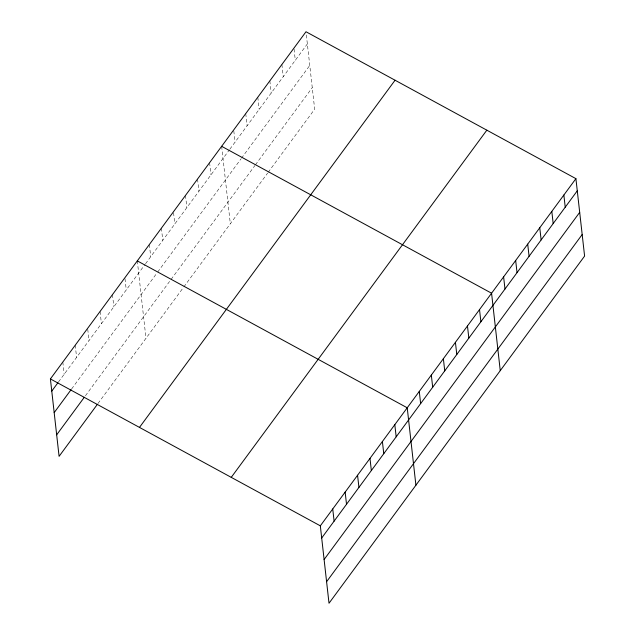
<?xml version="1.0" encoding="UTF-8"?>
<svg xmlns="http://www.w3.org/2000/svg" width="635" height="635" viewBox="0 0 635 635"><rect width="100%" height="100%" fill="white"/><g stroke="black" fill="none" stroke-linecap="round" stroke-linejoin="round"><path stroke-width="0.48" stroke-dasharray="3.17 2.38" d="M58.539 381.905L144.978 264.485M145.558 263.708L229.322 149.916M229.894 149.138L307.356 43.918M71.676 388.866L157.147 272.764M157.726 271.986L240.919 158.98M241.49 158.194L309.769 65.453M85.455 395.724L170.537 280.146M171.117 279.36L254.881 165.576M255.453 164.79L312.261 87.638M98.02 403.455L183.285 287.647M183.856 286.869L267.629 173.077M268.2 172.299L314.674 109.164L306.094 32.687M294.045 49.054L295.307 60.285M281.892 64.484L283.258 76.652M269.843 80.851L271.209 93.02M257.794 97.218L259.159 109.387M245.745 113.586L247.11 125.754M233.799 130.889L235.061 142.121M221.647 146.32L230.33 223.734M209.598 162.687L210.963 174.855M197.548 179.054L198.914 191.222M185.499 195.421L186.865 207.589M173.553 212.725L174.815 223.957M161.401 228.155L162.766 240.324M149.352 244.523L150.717 256.691M137.303 260.89L145.986 338.304M124.992 278.686L126.254 289.917M112.474 294.616L113.84 306.784M100.06 311.475L101.425 323.644M87.749 329.279L89.011 340.511M75.232 345.202L76.597 357.37M62.817 362.069L64.183 374.237"/><path stroke-width="0.95" d="M97.457 404.225L59.087 456.343L50.403 378.928L305.991 31.75L575.913 178.657L584.597 256.072L329.009 603.25L320.326 525.836L575.913 178.657M51.768 391.096L57.976 382.667M54.181 412.631L71.112 389.636M56.674 434.816L84.32 397.256M139.478 427.411L395.065 80.224M231.251 477.353L486.839 130.175M321.691 538.004L577.278 190.825M324.104 559.538L579.692 212.352M326.596 581.716L582.176 234.537M221.647 146.32L491.569 293.219L500.253 370.642M137.303 260.89L407.225 407.789L415.909 485.211M50.403 378.928L320.326 525.836M563.864 195.024L565.229 207.193M551.815 211.391L553.18 223.56M539.766 227.759L541.131 239.927M527.717 244.126L529.082 256.294M515.668 260.493L517.033 272.661M503.618 276.86L504.984 289.028M479.52 309.586L480.885 321.762M467.471 325.953L468.836 338.13M455.422 342.321L456.787 354.497M443.373 358.688L444.738 370.864M431.324 375.055L432.689 387.231M419.275 391.422L420.64 403.598M394.811 424.656L396.176 436.824M382.397 441.515L383.762 453.684M369.983 458.383L371.348 470.551M357.568 475.242L358.934 487.41M345.154 492.109L346.519 504.277M332.74 508.968L334.105 521.137"/></g></svg>
